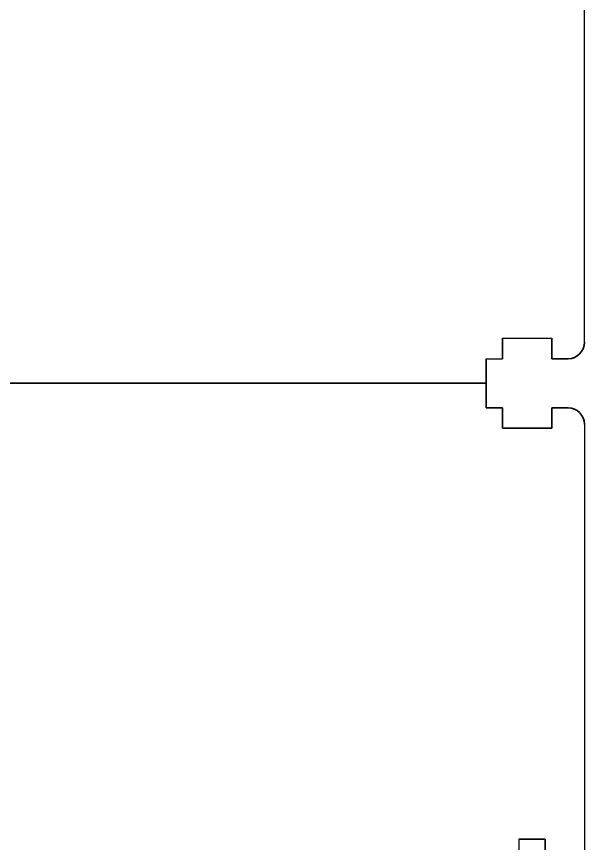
# Model space of a CAD drawing. Header units: millimetres. Extents: x 0 to 840, y -1485 to 297.
# Drawn here: x 200.72 to 204.19, y -1017.2 to -1012.15 of the extents above; entities that cross this region are included whole.
import ezdxf

# ---------------------------------------------------------------- set-up
doc = ezdxf.new("R2010")
doc.units = ezdxf.units.MM

# ---------------------------------------------------------------- blocks, each defined once
blk = doc.blocks.new('XT2_3M ABB')
at = {"layer": 'Defpoints', "color": 3}
for p, q in [((-4.5, 12.4), (-4.5, 0.6)), ((-4.35, 0.6), (-4.35, 0.5)), ((-4.225, 0.5), (-4.225, 0.2)), ((-4.25, 0), (-1.5992, 0))]:
    blk.add_line(p, q, dxfattribs=at)
at = {"layer": 'Defpoints', "color": 3, "lineweight": 35, "ltscale": 0.025}
for p, q in [((-4.5, 0.6), (-4.4, 0.6)), ((-4.35, 0.2), (-4.25, 0.2)), ((-4.35, 0.2), (-4.35, 0.1))]:
    blk.add_line(p, q, dxfattribs=at)
at = {"layer": 'Defpoints', "color": 3, "lineweight": 35, "ltscale": 0.0125}
blk.add_line((-4.4, 0.6), (-4.35, 0.6), dxfattribs=at)
at = {"layer": 'Defpoints', "color": 3, "lineweight": 35, "ltscale": 0.03125}
for p, q in [((-4.35, 0.5), (-4.225, 0.5)), ((-4.225, 0.2), (-4.35, 0.2))]:
    blk.add_line(p, q, dxfattribs=at)
at = {"layer": 'Defpoints', "color": 3, "lineweight": 35, "ltscale": 0.00625}
blk.add_line((-4.225, 0.2), (-4.25, 0.2), dxfattribs=at)
at = {"layer": 'Defpoints', "color": 3, "lineweight": 35}
blk.add_arc((-4.25, 0.1), 0.1, 180, 270, dxfattribs=at)
blk.add_arc((-4.25, 0.1), 0.1, 180, 270, dxfattribs=at)
blk = doc.blocks.new('XT2_3INT ABB')
at = {"layer": 'Defpoints', "color": 3, "lineweight": 35}
blk.add_line((4.5, 0.6), (4.5, 12.4), dxfattribs=at)
blk.add_line((4.5, 0.6), (4.5, 12.4), dxfattribs=at)
at = {"layer": 'Defpoints', "color": 3, "lineweight": 35, "ltscale": 0.07}
blk.add_line((4.35, 0.6), (4.35, 0.5), dxfattribs=at)
at = {"layer": 'Defpoints', "color": 3, "lineweight": 35, "ltscale": 0.0125}
blk.add_line((4.4, 0.6), (4.35, 0.6), dxfattribs=at)
at = {"layer": 'Defpoints', "color": 3, "lineweight": 35, "ltscale": 0.025}
for p, q in [((4.4, 0.6), (4.5, 0.6)), ((4.225, 0.5), (4.225, 0.4)), ((4.35, 0.2), (4.25, 0.2)), ((4.35, 0.2), (4.35, 0.1))]:
    blk.add_line(p, q, dxfattribs=at)
at = {"layer": 'Defpoints', "color": 3, "lineweight": 35, "ltscale": 0.075}
blk.add_line((4.225, 0.5), (4.225, 0.2), dxfattribs=at)
at = {"layer": 'Defpoints', "color": 3, "lineweight": 35, "ltscale": 0.03125}
for p, q in [((4.225, 0.5), (4.35, 0.5)), ((4.225, 0.2), (4.35, 0.2))]:
    blk.add_line(p, q, dxfattribs=at)
at = {"layer": 'Defpoints', "color": 3}
for p, q in [((1.7142, 0.4), (1.25, 0.4)), ((4.25, 0), (1.5992, 0))]:
    blk.add_line(p, q, dxfattribs=at)
at = {"layer": 'Defpoints', "color": 3, "lineweight": 35, "ltscale": 0.04}
blk.add_line((1.7142, 0.24), (1.7142, 0.4), dxfattribs=at)
at = {"layer": 'Defpoints', "color": 3, "lineweight": 35, "ltscale": 0.05}
blk.add_line((4.225, 0.4), (4.225, 0.2), dxfattribs=at)
at = {"layer": 'Defpoints', "color": 3, "lineweight": 35, "ltscale": 0.02875}
blk.add_line((1.5992, 0.24), (1.7142, 0.24), dxfattribs=at)
at = {"layer": 'Defpoints', "color": 3, "lineweight": 35, "ltscale": 0.00625}
blk.add_line((4.225, 0.2), (4.25, 0.2), dxfattribs=at)
at = {"layer": 'Defpoints', "color": 3, "lineweight": 35}
blk.add_arc((4.25, 0.1), 0.1, 270, 0, dxfattribs=at)
blk.add_arc((4.25, 0.1), 0.1, 270, 0, dxfattribs=at)

msp = doc.modelspace()

# ---------------------------------------------------------------- block references
at = {"rotation": 90}
for name, p in [('XT2_3M ABB', (204.1857, -1009.8901)), ('XT2_3INT ABB', (204.1857, -1018.8901))]:
    msp.add_blockref(name, p, dxfattribs=at)

doc.saveas('drawing.dxf')
